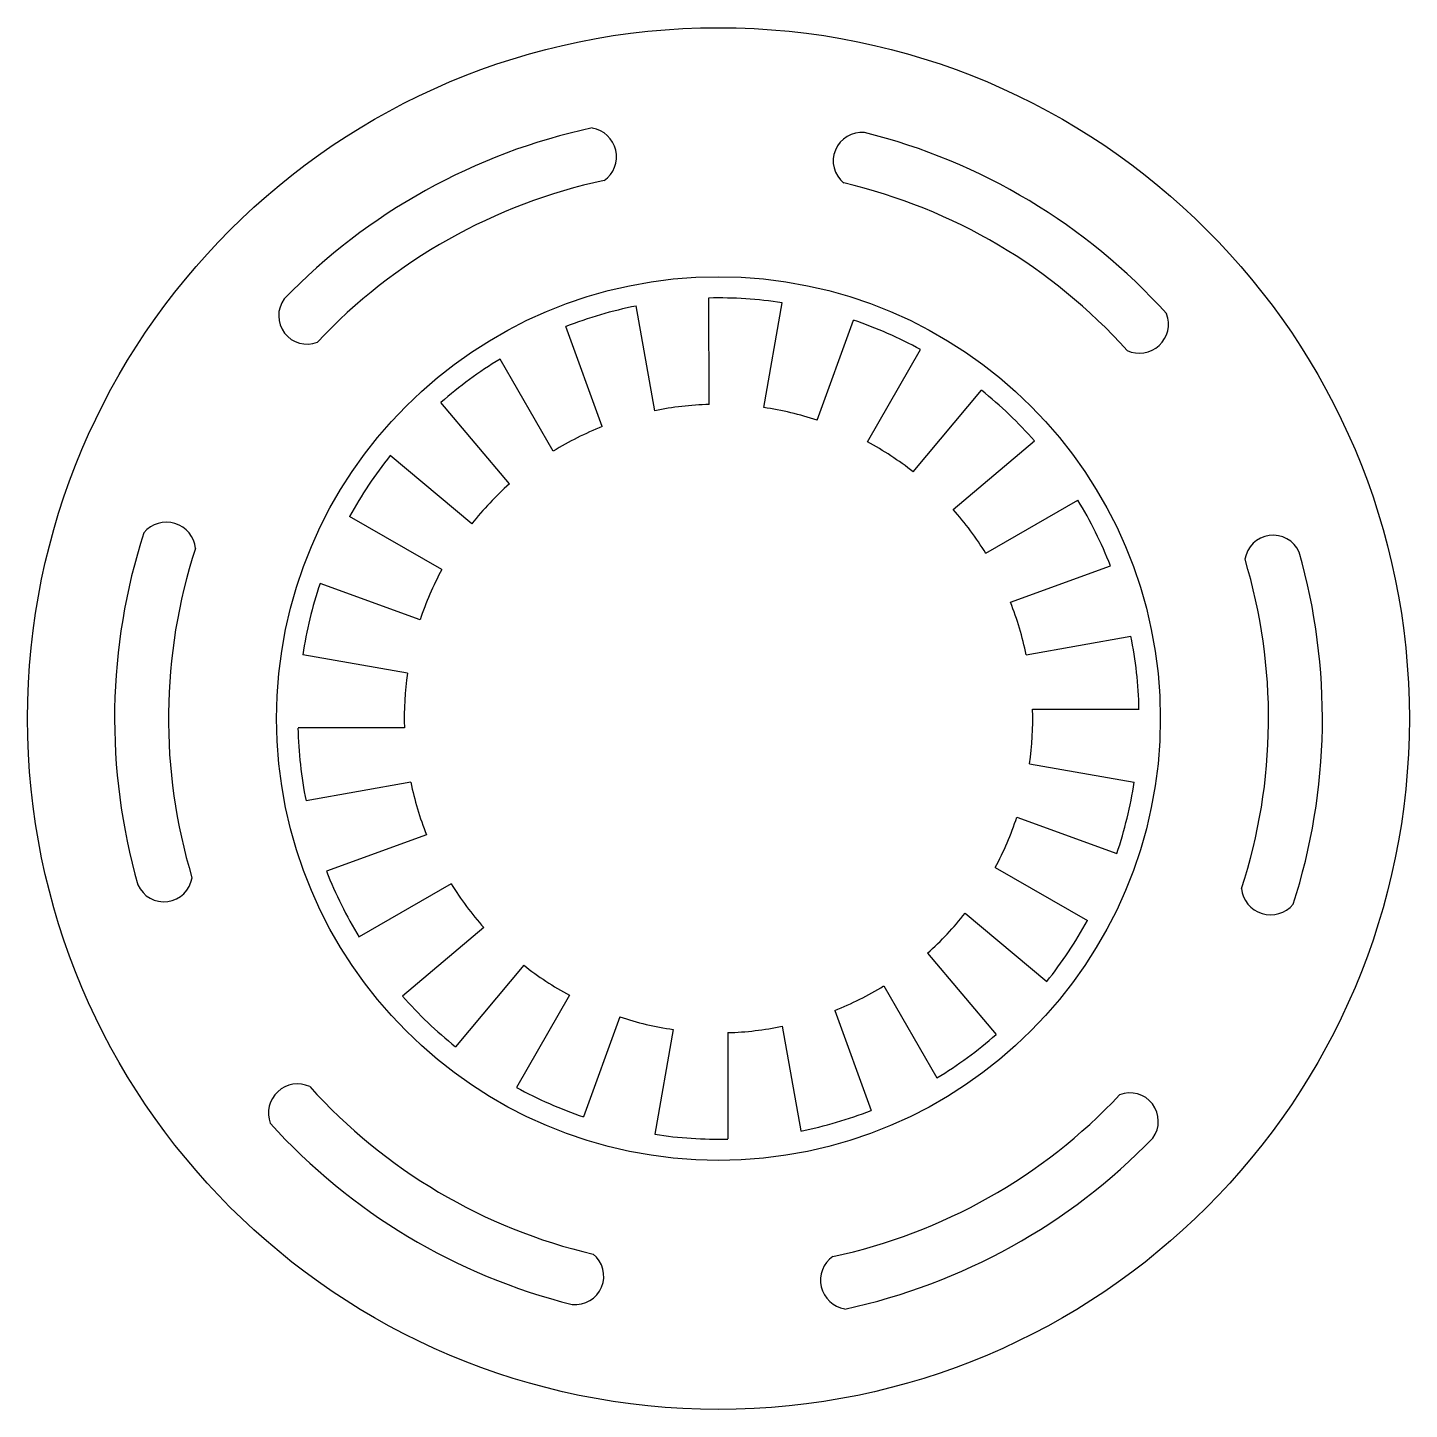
# Model space of a CAD drawing. Header units: millimetres. Extents: x 1787 to 13245, y 1307 to 3488.
# Drawn here: x 11499 to 13245, y 1742 to 3488 of the extents above.
import ezdxf

# ---------------------------------------------------------------- set-up
doc = ezdxf.new("R2010")
doc.units = ezdxf.units.MM

# ---------------------------------------------------------------- blocks, each defined once
blk = doc.blocks.new('*U5')
for centre, radius, start, end in [((14.4, 203.1), 36.8, 5.2181, 140.5258), ((712, -8.3), 763.1, 162.0836, 195.9912), ((712, -8.3), 695, 162.0064, 196.8202), ((11.3, -204), 35.9, 203.8464, 351.3443)]:
    blk.add_arc(centre, radius, start, end)
blk = doc.blocks.new('*U6')
at = {"color": 0, "linetype": 'ByBlock', "lineweight": -2, "transparency": 16777216}
for p, rotation in [((12022.8, 3235.7), 299.9999999999999), ((12734.8, 3227.4), 239.9999999999999), ((13083.7, 2606.7), 180), ((12008.4, 2002.4), 59.99999999999999), ((12720.5, 1994.2), 120)]:
    blk.add_blockref('*U5', p, dxfattribs=dict(at, rotation=rotation))
blk.add_blockref('*U5', (11659.6, 2623.2), dxfattribs=at)

msp = doc.modelspace()

# ---------------------------------------------------------------- linework, layer by layer
for p, q in [((12359.8, 3011.9), (12359.6, 3146.3)), ((12291.1, 3003.8), (12267.6, 3136.2)), ((12428.9, 3007.9), (12452.1, 3140.3)), ((12224.7, 2983.9), (12178.6, 3110.2)), ((12496.3, 2992), (12542.1, 3118.4)), ((12559.9, 2964.6), (12626.9, 3081.1)), ((12162.9, 2952.8), (12095.6, 3069.1)), ((12617.7, 2926.6), (12704, 3029.7)), ((12107.4, 2911.4), (12020.9, 3014.3)), ((12668.1, 2879.2), (12771, 2965.7)), ((12059.9, 2861), (11956.9, 2947.3)), ((12709.5, 2823.7), (12825.8, 2891)), ((12021.9, 2803.2), (11905.5, 2870.2)), ((12740.6, 2761.8), (12866.9, 2807.9)), ((11994.6, 2739.6), (11868.2, 2785.4)), ((12760.5, 2695.5), (12892.8, 2719)), ((11978.7, 2672.2), (11846.3, 2695.4)), ((12768.6, 2626.8), (12903, 2626.9)), ((11974.7, 2603.1), (11840.3, 2603)), ((12764.6, 2557.7), (12897, 2534.5)), ((11982.8, 2534.4), (11850.4, 2510.9)), ((12748.7, 2490.3), (12875.1, 2444.5)), ((12002.7, 2468.1), (11876.4, 2421.9)), ((12721.3, 2426.7), (12837.8, 2359.6)), ((12033.8, 2406.2), (11917.5, 2338.9)), ((12683.3, 2368.8), (12786.4, 2282.6)), ((12075.2, 2350.7), (11972.3, 2264.2)), ((12635.9, 2318.5), (12722.4, 2215.6)), ((12125.5, 2303.2), (12039.3, 2200.2)), ((12580.4, 2277.1), (12647.7, 2160.8)), ((12183.4, 2265.3), (12116.3, 2148.8)), ((12247, 2237.9), (12201.2, 2111.5)), ((12518.5, 2246), (12564.6, 2119.7)), ((12314.4, 2222), (12291.2, 2089.6)), ((12383.5, 2218), (12383.6, 2083.6)), ((12452.2, 2226.1), (12475.7, 2093.7))]:
    msp.add_line(p, q)
for radius in [873, 558.3, 558.3, 558.3, 558.3, 558.3]:
    msp.add_circle((12371.6, 2614.9), radius)
for radius, start, end in [(531.5, 81.2924, 91.2924), (531.5, 101.2924, 111.2924), (531.5, 61.2924, 71.2924), (531.5, 121.2924, 131.2924), (531.5, 41.2924, 51.2924), (397.1, 91.7076, 101.7076), (397.1, 71.7076, 81.7076), (397.1, 111.7076, 121.7076), (397.1, 51.7076, 61.7076), (531.5, 141.2924, 151.2924), (397.1, 131.7076, 141.7076), (531.5, 21.2924, 31.2924), (397.1, 31.7076, 41.7076), (397.1, 151.7076, 161.7076), (531.5, 161.2924, 171.2924), (397.1, 11.7076, 21.7076), (531.5, 1.2924, 11.2924), (397.1, 171.7076, 181.7076), (397.1, 351.7076, 1.7076), (531.5, 181.2924, 191.2924), (397.1, 191.7076, 201.7076), (531.5, 341.2924, 351.2924), (397.1, 331.7076, 341.7076), (531.5, 201.2924, 211.2924), (397.1, 211.7076, 221.7076), (397.1, 311.7076, 321.7076), (531.5, 321.2924, 331.2924), (397.1, 231.7076, 241.7076), (397.1, 291.7076, 301.7076), (531.5, 221.2924, 231.2924), (397.1, 251.7076, 261.7076), (397.1, 271.7076, 281.7076), (531.5, 301.2924, 311.2924), (531.5, 241.2924, 251.2924), (531.5, 281.2924, 291.2924), (531.5, 261.2924, 271.2924)]:
    msp.add_arc((12371.6, 2614.9), radius, start, end)

# ---------------------------------------------------------------- block references
msp.add_blockref('*U6', (0, 0))

doc.saveas('drawing.dxf')
